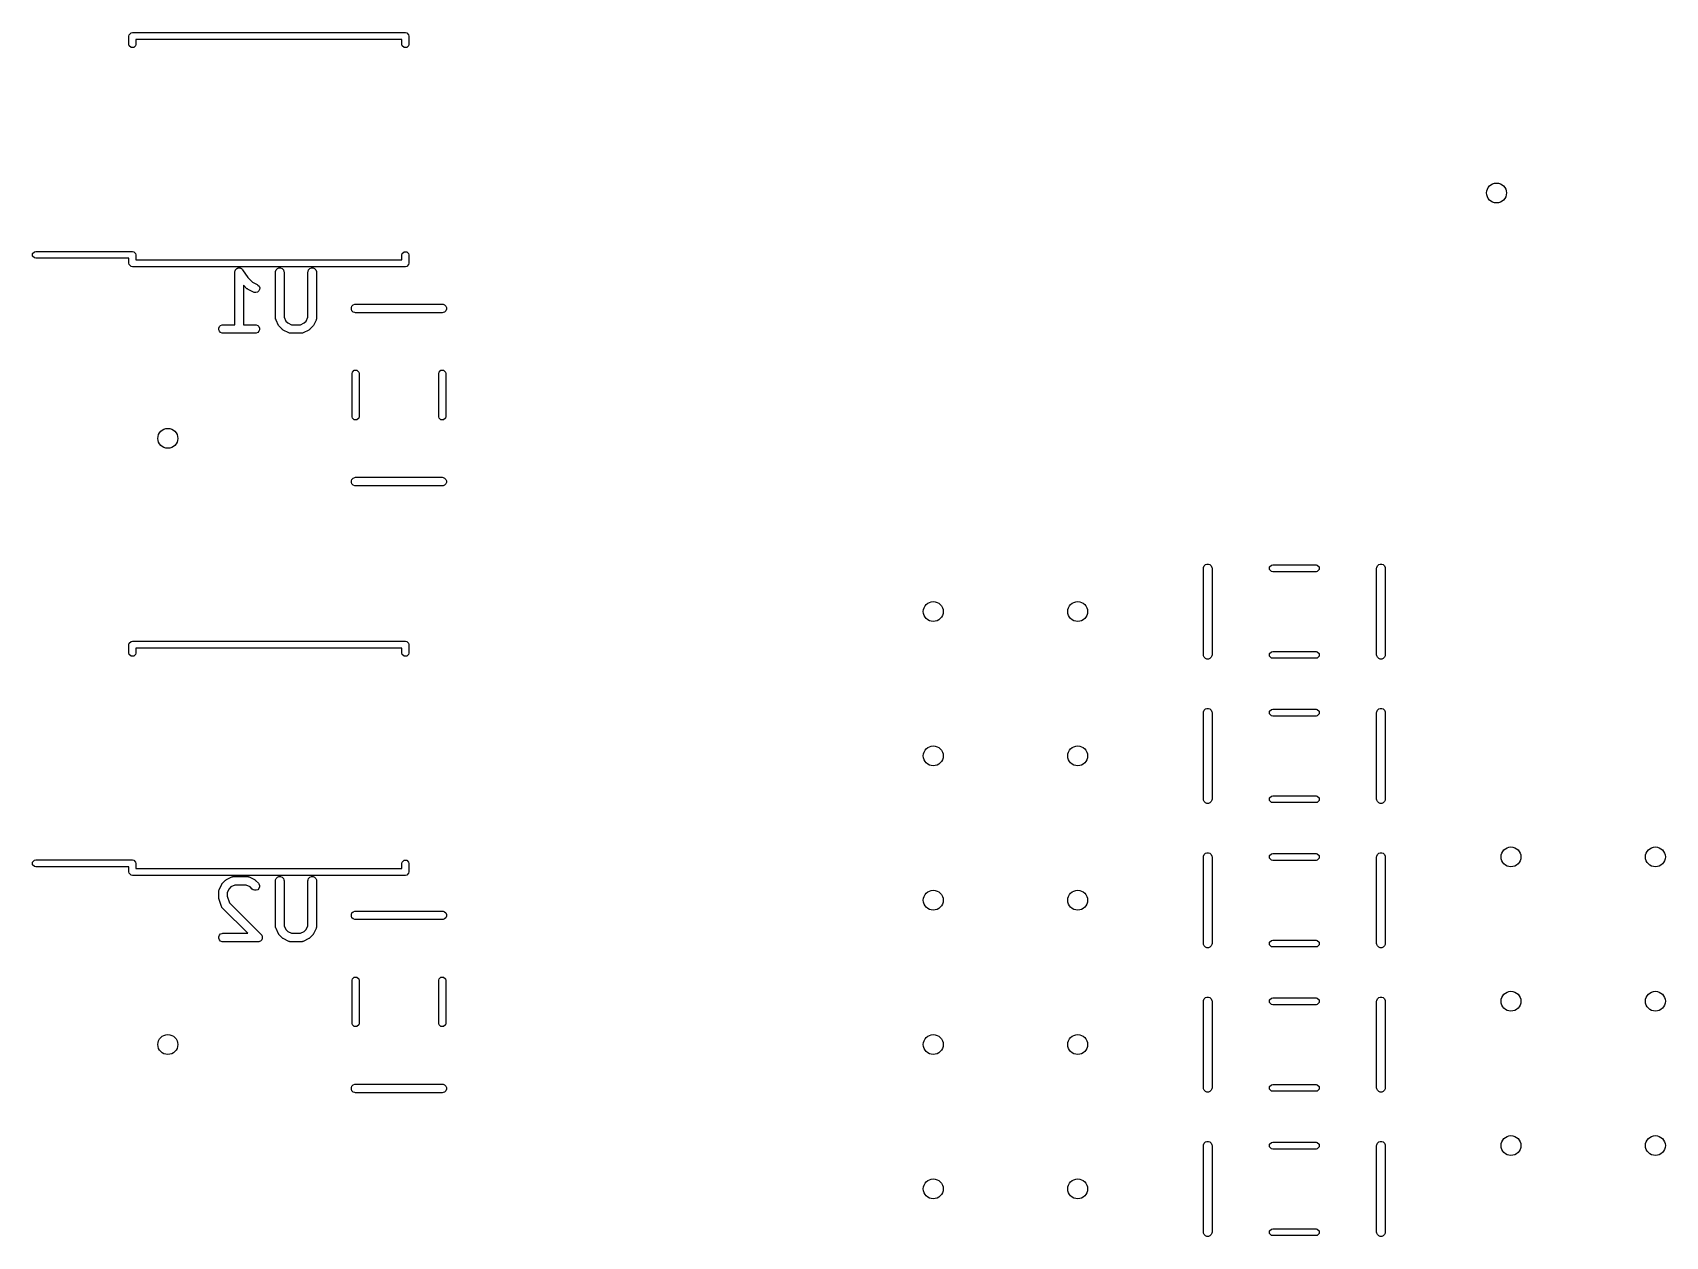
# Model space of a CAD drawing. Extents: x 0.39 to 2.96, y 0.39 to 3.71.
# Drawn here: x 1.786 to 2.917, y 2.877 to 3.711 of the extents above; entities that cross this region are included whole.
import ezdxf

# ---------------------------------------------------------------- set-up
doc = ezdxf.new("R2010")
doc.units = 0
doc.header["$MEASUREMENT"] = 0
doc.layers.add('BLACK', color=7, linetype='CONTINUOUS')

msp = doc.modelspace()

# ---------------------------------------------------------------- linework, layer by layer
at = {"layer": 'BLACK', "linetype": 'CONTINUOUS'}
for p, q in [((1.8531, 3.7087), (1.8533, 3.7096)), ((1.8531, 3.7028), (1.8531, 3.7087)), ((1.8533, 3.7096), (1.8546, 3.7109)), ((1.8546, 3.7109), (1.8555, 3.7111)), ((1.8555, 3.7111), (2.0445, 3.7111)), ((2.0445, 3.7111), (2.0454, 3.7109)), ((2.0454, 3.7109), (2.0467, 3.7096)), ((2.0467, 3.7096), (2.0469, 3.7087)), ((2.0469, 3.7087), (2.0469, 3.7028)), ((1.8533, 3.7019), (1.8531, 3.7028)), ((1.8546, 3.7007), (1.8533, 3.7019)), ((1.8564, 3.7007), (1.8546, 3.7007)), ((1.8577, 3.7019), (1.8564, 3.7007)), ((1.8579, 3.7028), (1.8577, 3.7019)), ((2.0421, 3.7064), (1.8579, 3.7064)), ((1.8579, 3.7064), (1.8579, 3.7028)), ((2.0421, 3.7028), (2.0421, 3.7064)), ((2.0423, 3.7019), (2.0421, 3.7028)), ((2.0436, 3.7007), (2.0423, 3.7019)), ((2.0454, 3.7007), (2.0436, 3.7007)), ((2.0467, 3.7019), (2.0454, 3.7007)), ((2.0469, 3.7028), (2.0467, 3.7019)), ((1.7864, 3.5581), (1.7877, 3.5593)), ((1.7864, 3.5563), (1.7864, 3.5581)), ((1.7877, 3.555), (1.7864, 3.5563)), ((1.7877, 3.5593), (1.7886, 3.5595)), ((1.7886, 3.5548), (1.7877, 3.555)), ((1.7886, 3.5595), (1.8555, 3.5595)), ((1.8531, 3.5548), (1.7886, 3.5548)), ((1.8531, 3.5513), (1.8531, 3.5548)), ((1.8533, 3.5504), (1.8531, 3.5513)), ((1.8546, 3.5491), (1.8533, 3.5504)), ((1.8555, 3.5595), (1.8564, 3.5593)), ((1.8564, 3.5593), (1.8577, 3.5581)), ((1.8577, 3.5581), (1.8579, 3.5572)), ((1.8579, 3.5572), (1.8579, 3.5536)), ((1.8579, 3.5536), (2.0421, 3.5536)), ((2.0421, 3.5572), (2.0423, 3.5581)), ((2.0421, 3.5536), (2.0421, 3.5572)), ((2.0423, 3.5581), (2.0436, 3.5593)), ((2.0436, 3.5593), (2.0454, 3.5593)), ((2.0454, 3.5593), (2.0467, 3.5581)), ((2.0467, 3.5504), (2.0454, 3.5491)), ((2.0467, 3.5581), (2.0469, 3.5572)), ((2.0469, 3.5513), (2.0467, 3.5504)), ((2.0469, 3.5572), (2.0469, 3.5513)), ((1.8555, 3.5489), (1.8546, 3.5491)), ((2.0445, 3.5489), (1.8555, 3.5489)), ((1.9264, 3.5452), (1.9265, 3.5457)), ((1.9264, 3.5087), (1.9264, 3.5452)), ((1.9264, 3.5452), (1.9264, 3.5452)), ((1.9264, 3.5452), (1.9264, 3.5452)), ((1.9264, 3.5452), (1.9264, 3.5452)), ((1.9265, 3.5457), (1.9266, 3.546)), ((1.9266, 3.546), (1.9267, 3.5463)), ((1.9267, 3.5463), (1.9268, 3.5465)), ((1.9268, 3.5465), (1.9269, 3.5468)), ((1.9269, 3.5468), (1.9271, 3.547)), ((1.9271, 3.547), (1.9273, 3.5473)), ((1.9273, 3.5473), (1.9275, 3.5474)), ((1.9275, 3.5474), (1.9277, 3.5476)), ((1.9277, 3.5476), (1.928, 3.5477)), ((1.928, 3.5477), (1.9283, 3.5479)), ((1.9283, 3.5479), (1.9285, 3.5479)), ((1.9285, 3.5479), (1.9288, 3.5481)), ((1.9288, 3.5481), (1.9291, 3.5481)), ((1.9291, 3.5481), (1.9294, 3.5481)), ((1.9294, 3.5481), (1.9297, 3.5481)), ((1.9297, 3.5481), (1.93, 3.5481)), ((1.93, 3.5481), (1.9302, 3.5479)), ((1.9302, 3.5479), (1.9305, 3.5479)), ((1.9305, 3.5479), (1.9308, 3.5477)), ((1.9308, 3.5477), (1.931, 3.5476)), ((1.931, 3.5476), (1.9312, 3.5474)), ((1.9312, 3.5474), (1.9315, 3.5473)), ((1.9315, 3.5473), (1.9318, 3.5468)), ((1.9318, 3.5468), (1.9318, 3.5468)), ((1.9318, 3.5468), (1.9318, 3.5468)), ((1.9318, 3.5468), (1.9318, 3.5468)), ((1.9318, 3.5468), (1.9354, 3.5414)), ((1.9354, 3.5414), (1.9386, 3.5382)), ((1.9545, 3.5452), (1.9546, 3.5457)), ((1.9545, 3.5133), (1.9545, 3.5452)), ((1.9546, 3.5457), (1.955, 3.5468)), ((1.955, 3.5468), (1.9559, 3.5476)), ((1.9559, 3.5476), (1.9569, 3.5481)), ((1.9569, 3.5481), (1.9581, 3.5481)), ((1.9581, 3.5481), (1.9591, 3.5476)), ((1.9591, 3.5476), (1.96, 3.5468)), ((1.96, 3.5468), (1.9604, 3.5457)), ((1.9604, 3.5457), (1.9605, 3.5452)), ((1.9605, 3.5452), (1.9605, 3.514)), ((1.977, 3.5452), (1.9771, 3.5457)), ((1.977, 3.514), (1.977, 3.5452)), ((1.9771, 3.5457), (1.9775, 3.5468)), ((1.9775, 3.5468), (1.9784, 3.5476)), ((1.9784, 3.5476), (1.9794, 3.5481)), ((1.9794, 3.5481), (1.9806, 3.5481)), ((1.9806, 3.5481), (1.9816, 3.5476)), ((1.9816, 3.5476), (1.9825, 3.5468)), ((1.9825, 3.5468), (1.9829, 3.5457)), ((1.9829, 3.5457), (1.9829, 3.5452)), ((1.9829, 3.5452), (1.9829, 3.5133)), ((2.0454, 3.5491), (2.0445, 3.5489)), ((1.9348, 3.5337), (1.9323, 3.5362)), ((1.9323, 3.5362), (1.9323, 3.5087)), ((1.935, 3.5335), (1.9348, 3.5337)), ((1.9351, 3.5335), (1.935, 3.5335)), ((1.9352, 3.5334), (1.9351, 3.5335)), ((1.9352, 3.5333), (1.9352, 3.5334)), ((1.9353, 3.5333), (1.9352, 3.5333)), ((1.9356, 3.5331), (1.9353, 3.5333)), ((1.9393, 3.5313), (1.9356, 3.5331)), ((1.9386, 3.5382), (1.9419, 3.5366)), ((1.9398, 3.5311), (1.9393, 3.5313)), ((1.941, 3.531), (1.9398, 3.5311)), ((1.9421, 3.5314), (1.941, 3.531)), ((1.9419, 3.5366), (1.9424, 3.5362)), ((1.943, 3.5321), (1.9421, 3.5314)), ((1.9424, 3.5362), (1.9432, 3.5354)), ((1.9435, 3.5331), (1.943, 3.5321)), ((1.9432, 3.5354), (1.9436, 3.5343)), ((1.9436, 3.5343), (1.9435, 3.5331)), ((2.0071, 3.5206), (2.0075, 3.5216)), ((2.0071, 3.5194), (2.0071, 3.5206)), ((2.0075, 3.5184), (2.0071, 3.5194)), ((2.0075, 3.5216), (2.0084, 3.5225)), ((2.0084, 3.5175), (2.0075, 3.5184)), ((2.0084, 3.5225), (2.0094, 3.5229)), ((2.0094, 3.5171), (2.0084, 3.5175)), ((2.0094, 3.5229), (2.01, 3.523)), ((2.01, 3.517), (2.0094, 3.5171)), ((2.01, 3.523), (2.07, 3.523)), ((2.07, 3.517), (2.01, 3.517)), ((2.07, 3.523), (2.0706, 3.5229)), ((2.0706, 3.5171), (2.07, 3.517)), ((2.0706, 3.5229), (2.0716, 3.5225)), ((2.0716, 3.5175), (2.0706, 3.5171)), ((2.0716, 3.5225), (2.0725, 3.5216)), ((2.0725, 3.5184), (2.0716, 3.5175)), ((2.0725, 3.5216), (2.0729, 3.5206)), ((2.0729, 3.5194), (2.0725, 3.5184)), ((2.0729, 3.5206), (2.0729, 3.5194)), ((1.9152, 3.5064), (1.9157, 3.5074)), ((1.9152, 3.5052), (1.9152, 3.5064)), ((1.9157, 3.5042), (1.9152, 3.5052)), ((1.9157, 3.5074), (1.9165, 3.5082)), ((1.9165, 3.5082), (1.9176, 3.5087)), ((1.9176, 3.5087), (1.9181, 3.5087)), ((1.9181, 3.5087), (1.9264, 3.5087)), ((1.9323, 3.5087), (1.9406, 3.5087)), ((1.9406, 3.5087), (1.9412, 3.5087)), ((1.9412, 3.5087), (1.9423, 3.5082)), ((1.9423, 3.5082), (1.9431, 3.5074)), ((1.9431, 3.5074), (1.9435, 3.5064)), ((1.9435, 3.5052), (1.9431, 3.5042)), ((1.9435, 3.5064), (1.9435, 3.5052)), ((1.9546, 3.5127), (1.9545, 3.5133)), ((1.9546, 3.5126), (1.9546, 3.5127)), ((1.9547, 3.5125), (1.9546, 3.5126)), ((1.9549, 3.512), (1.9547, 3.5125)), ((1.9567, 3.5082), (1.9549, 3.512)), ((1.9569, 3.508), (1.9567, 3.5082)), ((1.9569, 3.5079), (1.9569, 3.508)), ((1.957, 3.5078), (1.9569, 3.5079)), ((1.957, 3.5077), (1.957, 3.5078)), ((1.9571, 3.5077), (1.957, 3.5077)), ((1.9573, 3.5075), (1.9571, 3.5077)), ((1.9592, 3.5056), (1.9573, 3.5075)), ((1.9594, 3.5054), (1.9592, 3.5056)), ((1.9594, 3.5053), (1.9594, 3.5054)), ((1.9595, 3.5053), (1.9594, 3.5053)), ((1.9596, 3.5052), (1.9595, 3.5053)), ((1.9597, 3.5052), (1.9596, 3.5052)), ((1.9599, 3.505), (1.9597, 3.5052)), ((1.9637, 3.5032), (1.9599, 3.505)), ((1.9605, 3.514), (1.9618, 3.5113)), ((1.9618, 3.5113), (1.963, 3.5101)), ((1.963, 3.5101), (1.9657, 3.5087)), ((1.9657, 3.5087), (1.9718, 3.5087)), ((1.9718, 3.5087), (1.9745, 3.5101)), ((1.9776, 3.505), (1.9738, 3.5032)), ((1.9745, 3.5101), (1.9757, 3.5113)), ((1.9757, 3.5113), (1.977, 3.514)), ((1.9778, 3.5052), (1.9776, 3.505)), ((1.9779, 3.5052), (1.9778, 3.5052)), ((1.978, 3.5053), (1.9779, 3.5052)), ((1.9781, 3.5053), (1.978, 3.5053)), ((1.9783, 3.5056), (1.9781, 3.5054)), ((1.9781, 3.5054), (1.9781, 3.5053)), ((1.9802, 3.5075), (1.9783, 3.5056)), ((1.9804, 3.5077), (1.9802, 3.5075)), ((1.9805, 3.5077), (1.9804, 3.5077)), ((1.9806, 3.5079), (1.9805, 3.5078)), ((1.9805, 3.5078), (1.9805, 3.5077)), ((1.9808, 3.5082), (1.9806, 3.508)), ((1.9806, 3.508), (1.9806, 3.5079)), ((1.9826, 3.512), (1.9808, 3.5082)), ((1.9828, 3.5125), (1.9826, 3.512)), ((1.9829, 3.5126), (1.9828, 3.5125)), ((1.9829, 3.5133), (1.9829, 3.5127)), ((1.9829, 3.5127), (1.9829, 3.5126)), ((1.9165, 3.5033), (1.9157, 3.5042)), ((1.9176, 3.5029), (1.9165, 3.5033)), ((1.9181, 3.5028), (1.9176, 3.5029)), ((1.9406, 3.5028), (1.9181, 3.5028)), ((1.9412, 3.5029), (1.9406, 3.5028)), ((1.9423, 3.5033), (1.9412, 3.5029)), ((1.9431, 3.5042), (1.9423, 3.5033)), ((1.9642, 3.5029), (1.9637, 3.5032)), ((1.9643, 3.5029), (1.9642, 3.5029)), ((1.9644, 3.5029), (1.9643, 3.5029)), ((1.965, 3.5028), (1.9644, 3.5029)), ((1.9725, 3.5028), (1.965, 3.5028)), ((1.9731, 3.5029), (1.9725, 3.5028)), ((1.9732, 3.5029), (1.9731, 3.5029)), ((1.9733, 3.5029), (1.9732, 3.5029)), ((1.9738, 3.5032), (1.9733, 3.5029)), ((2.0076, 3.475), (2.0078, 3.4759)), ((2.0076, 3.445), (2.0076, 3.475)), ((2.0078, 3.4759), (2.0091, 3.4772)), ((2.0091, 3.4772), (2.0109, 3.4772)), ((2.0109, 3.4772), (2.0122, 3.4759)), ((2.0122, 3.4759), (2.0124, 3.475)), ((2.0124, 3.475), (2.0124, 3.445)), ((2.0676, 3.475), (2.0678, 3.4759)), ((2.0676, 3.445), (2.0676, 3.475)), ((2.0678, 3.4759), (2.0691, 3.4772)), ((2.0691, 3.4772), (2.0709, 3.4772)), ((2.0709, 3.4772), (2.0722, 3.4759)), ((2.0722, 3.4759), (2.0724, 3.475)), ((2.0724, 3.475), (2.0724, 3.445)), ((2.0078, 3.4441), (2.0076, 3.445)), ((2.0091, 3.4428), (2.0078, 3.4441)), ((2.0109, 3.4428), (2.0091, 3.4428)), ((2.0122, 3.4441), (2.0109, 3.4428)), ((2.0124, 3.445), (2.0122, 3.4441)), ((2.0678, 3.4441), (2.0676, 3.445)), ((2.0691, 3.4428), (2.0678, 3.4441)), ((2.0709, 3.4428), (2.0691, 3.4428)), ((2.0722, 3.4441), (2.0709, 3.4428)), ((2.0724, 3.445), (2.0722, 3.4441)), ((2.0084, 3.4025), (2.0094, 3.4029)), ((2.0094, 3.4029), (2.01, 3.403)), ((2.01, 3.403), (2.07, 3.403)), ((2.07, 3.403), (2.0706, 3.4029)), ((2.0706, 3.4029), (2.0716, 3.4025)), ((2.0071, 3.4006), (2.0075, 3.4016)), ((2.0071, 3.3994), (2.0071, 3.4006)), ((2.0075, 3.3984), (2.0071, 3.3994)), ((2.0075, 3.4016), (2.0084, 3.4025)), ((2.0084, 3.3975), (2.0075, 3.3984)), ((2.0094, 3.3971), (2.0084, 3.3975)), ((2.01, 3.397), (2.0094, 3.3971)), ((2.07, 3.397), (2.01, 3.397)), ((2.0706, 3.3971), (2.07, 3.397)), ((2.0716, 3.3975), (2.0706, 3.3971)), ((2.0716, 3.4025), (2.0725, 3.4016)), ((2.0725, 3.3984), (2.0716, 3.3975)), ((2.0725, 3.4016), (2.0729, 3.4006)), ((2.0729, 3.3994), (2.0725, 3.3984)), ((2.0729, 3.4006), (2.0729, 3.3994)), ((2.597, 3.34), (2.5971, 3.3406)), ((2.597, 3.28), (2.597, 3.34)), ((2.5971, 3.3406), (2.5975, 3.3416)), ((2.5975, 3.3416), (2.5984, 3.3425)), ((2.5984, 3.3425), (2.5994, 3.3429)), ((2.5994, 3.3429), (2.6006, 3.3429)), ((2.6006, 3.3429), (2.6016, 3.3425)), ((2.6016, 3.3425), (2.6025, 3.3416)), ((2.6025, 3.3416), (2.6029, 3.3406)), ((2.6029, 3.3406), (2.603, 3.34)), ((2.603, 3.34), (2.603, 3.28)), ((2.6428, 3.3409), (2.6441, 3.3422)), ((2.6428, 3.3391), (2.6428, 3.3409)), ((2.6441, 3.3378), (2.6428, 3.3391)), ((2.6441, 3.3422), (2.645, 3.3424)), ((2.645, 3.3376), (2.6441, 3.3378)), ((2.645, 3.3424), (2.675, 3.3424)), ((2.675, 3.3376), (2.645, 3.3376)), ((2.675, 3.3424), (2.6759, 3.3422)), ((2.6759, 3.3378), (2.675, 3.3376)), ((2.6759, 3.3422), (2.6772, 3.3409)), ((2.6772, 3.3391), (2.6759, 3.3378)), ((2.6772, 3.3409), (2.6772, 3.3391)), ((2.717, 3.34), (2.7171, 3.3406)), ((2.717, 3.28), (2.717, 3.34)), ((2.7171, 3.3406), (2.7175, 3.3416)), ((2.7175, 3.3416), (2.7184, 3.3425)), ((2.7184, 3.3425), (2.7194, 3.3429)), ((2.7194, 3.3429), (2.7206, 3.3429)), ((2.7206, 3.3429), (2.7216, 3.3425)), ((2.7216, 3.3425), (2.7225, 3.3416)), ((2.7225, 3.3416), (2.7229, 3.3406)), ((2.7229, 3.3406), (2.723, 3.34)), ((2.723, 3.34), (2.723, 3.28)), ((1.8531, 3.2871), (1.8533, 3.288)), ((1.8531, 3.2812), (1.8531, 3.2871)), ((1.8533, 3.2803), (1.8531, 3.2812)), ((1.8533, 3.288), (1.8546, 3.2893)), ((1.8546, 3.279), (1.8533, 3.2803)), ((1.8546, 3.2893), (1.8555, 3.2894)), ((1.8564, 3.279), (1.8546, 3.279)), ((1.8555, 3.2894), (2.0445, 3.2894)), ((1.8577, 3.2803), (1.8564, 3.279)), ((1.8579, 3.2812), (1.8577, 3.2803)), ((2.0421, 3.2847), (1.8579, 3.2847)), ((1.8579, 3.2847), (1.8579, 3.2812)), ((2.0421, 3.2812), (2.0421, 3.2847)), ((2.0423, 3.2803), (2.0421, 3.2812)), ((2.0436, 3.279), (2.0423, 3.2803)), ((2.0454, 3.279), (2.0436, 3.279)), ((2.0445, 3.2894), (2.0454, 3.2893)), ((2.0454, 3.2893), (2.0467, 3.288)), ((2.0467, 3.2803), (2.0454, 3.279)), ((2.0467, 3.288), (2.0469, 3.2871)), ((2.0469, 3.2812), (2.0467, 3.2803)), ((2.0469, 3.2871), (2.0469, 3.2812)), ((2.5971, 3.2794), (2.597, 3.28)), ((2.5975, 3.2784), (2.5971, 3.2794)), ((2.6029, 3.2794), (2.6025, 3.2784)), ((2.603, 3.28), (2.6029, 3.2794)), ((2.6428, 3.2809), (2.6441, 3.2822)), ((2.6428, 3.2791), (2.6428, 3.2809)), ((2.6441, 3.2778), (2.6428, 3.2791)), ((2.6441, 3.2822), (2.645, 3.2824)), ((2.645, 3.2824), (2.675, 3.2824)), ((2.675, 3.2824), (2.6759, 3.2822)), ((2.6759, 3.2822), (2.6772, 3.2809)), ((2.6772, 3.2791), (2.6759, 3.2778)), ((2.6772, 3.2809), (2.6772, 3.2791)), ((2.7171, 3.2794), (2.717, 3.28)), ((2.7175, 3.2784), (2.7171, 3.2794)), ((2.7229, 3.2794), (2.7225, 3.2784)), ((2.723, 3.28), (2.7229, 3.2794)), ((2.5984, 3.2775), (2.5975, 3.2784)), ((2.5994, 3.2771), (2.5984, 3.2775)), ((2.6006, 3.2771), (2.5994, 3.2771)), ((2.6016, 3.2775), (2.6006, 3.2771)), ((2.6025, 3.2784), (2.6016, 3.2775)), ((2.645, 3.2776), (2.6441, 3.2778)), ((2.675, 3.2776), (2.645, 3.2776)), ((2.6759, 3.2778), (2.675, 3.2776)), ((2.7184, 3.2775), (2.7175, 3.2784)), ((2.7194, 3.2771), (2.7184, 3.2775)), ((2.7206, 3.2771), (2.7194, 3.2771)), ((2.7216, 3.2775), (2.7206, 3.2771)), ((2.7225, 3.2784), (2.7216, 3.2775)), ((2.597, 3.24), (2.5971, 3.2406)), ((2.597, 3.18), (2.597, 3.24)), ((2.5971, 3.2406), (2.5975, 3.2416)), ((2.5975, 3.2416), (2.5984, 3.2425)), ((2.5984, 3.2425), (2.5994, 3.2429)), ((2.5994, 3.2429), (2.6006, 3.2429)), ((2.6006, 3.2429), (2.6016, 3.2425)), ((2.6016, 3.2425), (2.6025, 3.2416)), ((2.6025, 3.2416), (2.6029, 3.2406)), ((2.6029, 3.2406), (2.603, 3.24)), ((2.603, 3.24), (2.603, 3.18)), ((2.6428, 3.2409), (2.6441, 3.2422)), ((2.6428, 3.2391), (2.6428, 3.2409)), ((2.6441, 3.2378), (2.6428, 3.2391)), ((2.6441, 3.2422), (2.645, 3.2424)), ((2.645, 3.2376), (2.6441, 3.2378)), ((2.645, 3.2424), (2.675, 3.2424)), ((2.675, 3.2376), (2.645, 3.2376)), ((2.675, 3.2424), (2.6759, 3.2422)), ((2.6759, 3.2378), (2.675, 3.2376)), ((2.6759, 3.2422), (2.6772, 3.2409)), ((2.6772, 3.2391), (2.6759, 3.2378)), ((2.6772, 3.2409), (2.6772, 3.2391)), ((2.717, 3.24), (2.7171, 3.2406)), ((2.717, 3.18), (2.717, 3.24)), ((2.7171, 3.2406), (2.7175, 3.2416)), ((2.7175, 3.2416), (2.7184, 3.2425)), ((2.7184, 3.2425), (2.7194, 3.2429)), ((2.7194, 3.2429), (2.7206, 3.2429)), ((2.7206, 3.2429), (2.7216, 3.2425)), ((2.7216, 3.2425), (2.7225, 3.2416)), ((2.7225, 3.2416), (2.7229, 3.2406)), ((2.7229, 3.2406), (2.723, 3.24)), ((2.723, 3.24), (2.723, 3.18)), ((2.5971, 3.1794), (2.597, 3.18)), ((2.5975, 3.1784), (2.5971, 3.1794)), ((2.5984, 3.1775), (2.5975, 3.1784)), ((2.5994, 3.1771), (2.5984, 3.1775)), ((2.6006, 3.1771), (2.5994, 3.1771)), ((2.6016, 3.1775), (2.6006, 3.1771)), ((2.6025, 3.1784), (2.6016, 3.1775)), ((2.6029, 3.1794), (2.6025, 3.1784)), ((2.603, 3.18), (2.6029, 3.1794)), ((2.6428, 3.1809), (2.6441, 3.1822)), ((2.6428, 3.1791), (2.6428, 3.1809)), ((2.6441, 3.1778), (2.6428, 3.1791)), ((2.6441, 3.1822), (2.645, 3.1824)), ((2.645, 3.1776), (2.6441, 3.1778)), ((2.645, 3.1824), (2.675, 3.1824)), ((2.675, 3.1776), (2.645, 3.1776)), ((2.675, 3.1824), (2.6759, 3.1822)), ((2.6759, 3.1778), (2.675, 3.1776)), ((2.6759, 3.1822), (2.6772, 3.1809)), ((2.6772, 3.1791), (2.6759, 3.1778)), ((2.6772, 3.1809), (2.6772, 3.1791)), ((2.7171, 3.1794), (2.717, 3.18)), ((2.7175, 3.1784), (2.7171, 3.1794)), ((2.7184, 3.1775), (2.7175, 3.1784)), ((2.7194, 3.1771), (2.7184, 3.1775)), ((2.7206, 3.1771), (2.7194, 3.1771)), ((2.7216, 3.1775), (2.7206, 3.1771)), ((2.7225, 3.1784), (2.7216, 3.1775)), ((2.7229, 3.1794), (2.7225, 3.1784)), ((2.723, 3.18), (2.7229, 3.1794)), ((2.5984, 3.1425), (2.5994, 3.1429)), ((2.5994, 3.1429), (2.6006, 3.1429)), ((2.6006, 3.1429), (2.6016, 3.1425)), ((2.7184, 3.1425), (2.7194, 3.1429)), ((2.7194, 3.1429), (2.7206, 3.1429)), ((2.7206, 3.1429), (2.7216, 3.1425)), ((1.7864, 3.1364), (1.7877, 3.1377)), ((1.7864, 3.1346), (1.7864, 3.1364)), ((1.7877, 3.1333), (1.7864, 3.1346)), ((1.7877, 3.1377), (1.7886, 3.1379)), ((1.7886, 3.1331), (1.7877, 3.1333)), ((1.7886, 3.1379), (1.8555, 3.1379)), ((1.8531, 3.1331), (1.7886, 3.1331)), ((1.8531, 3.1296), (1.8531, 3.1331)), ((1.8555, 3.1379), (1.8564, 3.1377)), ((1.8564, 3.1377), (1.8577, 3.1364)), ((1.8577, 3.1364), (1.8579, 3.1355)), ((1.8579, 3.1355), (1.8579, 3.132)), ((1.8579, 3.132), (2.0421, 3.132)), ((2.0421, 3.1355), (2.0423, 3.1364)), ((2.0421, 3.132), (2.0421, 3.1355)), ((2.0423, 3.1364), (2.0436, 3.1377)), ((2.0436, 3.1377), (2.0454, 3.1377)), ((2.0454, 3.1377), (2.0467, 3.1364)), ((2.0467, 3.1364), (2.0469, 3.1355)), ((2.0469, 3.1355), (2.0469, 3.1296)), ((2.597, 3.14), (2.5971, 3.1406)), ((2.597, 3.08), (2.597, 3.14)), ((2.5971, 3.1406), (2.5975, 3.1416)), ((2.5975, 3.1416), (2.5984, 3.1425)), ((2.6016, 3.1425), (2.6025, 3.1416)), ((2.6025, 3.1416), (2.6029, 3.1406)), ((2.6029, 3.1406), (2.603, 3.14)), ((2.603, 3.14), (2.603, 3.08)), ((2.6428, 3.1409), (2.6441, 3.1422)), ((2.6428, 3.1391), (2.6428, 3.1409)), ((2.6441, 3.1378), (2.6428, 3.1391)), ((2.6441, 3.1422), (2.645, 3.1424)), ((2.645, 3.1376), (2.6441, 3.1378)), ((2.645, 3.1424), (2.675, 3.1424)), ((2.675, 3.1376), (2.645, 3.1376)), ((2.675, 3.1424), (2.6759, 3.1422)), ((2.6759, 3.1378), (2.675, 3.1376)), ((2.6759, 3.1422), (2.6772, 3.1409)), ((2.6772, 3.1391), (2.6759, 3.1378)), ((2.6772, 3.1409), (2.6772, 3.1391)), ((2.717, 3.14), (2.7171, 3.1406)), ((2.717, 3.08), (2.717, 3.14)), ((2.7171, 3.1406), (2.7175, 3.1416)), ((2.7175, 3.1416), (2.7184, 3.1425)), ((2.7216, 3.1425), (2.7225, 3.1416)), ((2.7225, 3.1416), (2.7229, 3.1406)), ((2.7229, 3.1406), (2.723, 3.14)), ((2.723, 3.14), (2.723, 3.08)), ((1.8533, 3.1287), (1.8531, 3.1296)), ((1.8546, 3.1274), (1.8533, 3.1287)), ((1.8555, 3.1272), (1.8546, 3.1274)), ((2.0445, 3.1272), (1.8555, 3.1272)), ((1.9155, 3.1173), (1.9174, 3.1211)), ((1.9174, 3.1211), (1.9175, 3.1213)), ((1.9175, 3.1214), (1.9176, 3.1215)), ((1.9175, 3.1213), (1.9175, 3.1214)), ((1.9176, 3.1215), (1.9177, 3.1216)), ((1.9177, 3.1216), (1.9179, 3.1218)), ((1.9177, 3.1216), (1.9177, 3.1216)), ((1.9179, 3.1218), (1.9198, 3.1237)), ((1.9198, 3.1237), (1.92, 3.1239)), ((1.92, 3.1239), (1.9201, 3.124)), ((1.9201, 3.124), (1.9202, 3.124)), ((1.9202, 3.124), (1.9202, 3.1241)), ((1.9202, 3.1241), (1.9203, 3.1241)), ((1.9203, 3.1241), (1.9206, 3.1243)), ((1.9206, 3.1243), (1.9243, 3.1261)), ((1.9263, 3.1205), (1.9236, 3.1192)), ((1.9243, 3.1261), (1.9248, 3.1263)), ((1.9248, 3.1263), (1.925, 3.1264)), ((1.925, 3.1264), (1.9251, 3.1264)), ((1.9251, 3.1264), (1.9256, 3.1265)), ((1.9256, 3.1265), (1.935, 3.1265)), ((1.9343, 3.1205), (1.9263, 3.1205)), ((1.937, 3.1192), (1.9343, 3.1205)), ((1.935, 3.1265), (1.9356, 3.1264)), ((1.9356, 3.1264), (1.9357, 3.1264)), ((1.9357, 3.1264), (1.9358, 3.1263)), ((1.9358, 3.1263), (1.9363, 3.1261)), ((1.9363, 3.1261), (1.9401, 3.1243)), ((1.9401, 3.1243), (1.9403, 3.1241)), ((1.9403, 3.1241), (1.9404, 3.1241)), ((1.9404, 3.1241), (1.9405, 3.124)), ((1.9405, 3.124), (1.9406, 3.124)), ((1.9406, 3.124), (1.9406, 3.1239)), ((1.9406, 3.1239), (1.9408, 3.1237)), ((1.9408, 3.1237), (1.9427, 3.1218)), ((1.9427, 3.1218), (1.9431, 3.1214)), ((1.9431, 3.1214), (1.9435, 3.1203)), ((1.9435, 3.1203), (1.9435, 3.1192)), ((1.9545, 3.1235), (1.9546, 3.1241)), ((1.9545, 3.0916), (1.9545, 3.1235)), ((1.9546, 3.1241), (1.955, 3.1251)), ((1.955, 3.1251), (1.9559, 3.126)), ((1.9559, 3.126), (1.9569, 3.1264)), ((1.9569, 3.1264), (1.9581, 3.1264)), ((1.9581, 3.1264), (1.9591, 3.126)), ((1.9591, 3.126), (1.96, 3.1251)), ((1.96, 3.1251), (1.9604, 3.1241)), ((1.9604, 3.1241), (1.9605, 3.1235)), ((1.9605, 3.1235), (1.9605, 3.0923)), ((1.977, 3.1235), (1.9771, 3.1241)), ((1.977, 3.0923), (1.977, 3.1235)), ((1.9771, 3.1241), (1.9775, 3.1251)), ((1.9775, 3.1251), (1.9784, 3.126)), ((1.9784, 3.126), (1.9794, 3.1264)), ((1.9794, 3.1264), (1.9806, 3.1264)), ((1.9806, 3.1264), (1.9816, 3.126)), ((1.9816, 3.126), (1.9825, 3.1251)), ((1.9825, 3.1251), (1.9829, 3.1241)), ((1.9829, 3.1241), (1.9829, 3.1235)), ((1.9829, 3.1235), (1.9829, 3.0916)), ((2.0454, 3.1274), (2.0445, 3.1272)), ((2.0467, 3.1287), (2.0454, 3.1274)), ((2.0469, 3.1296), (2.0467, 3.1287)), ((1.9152, 3.1166), (1.9153, 3.1167)), ((1.9152, 3.116), (1.9152, 3.1166)), ((1.9152, 3.1122), (1.9152, 3.116)), ((1.9152, 3.112), (1.9152, 3.1122)), ((1.9152, 3.1119), (1.9152, 3.112)), ((1.9152, 3.1118), (1.9152, 3.1119)), ((1.9152, 3.1117), (1.9152, 3.1118)), ((1.9153, 3.1116), (1.9152, 3.1117)), ((1.9153, 3.1168), (1.9155, 3.1173)), ((1.9153, 3.1167), (1.9153, 3.1168)), ((1.9153, 3.1113), (1.9153, 3.1116)), ((1.9172, 3.1057), (1.9153, 3.1113)), ((1.9224, 3.118), (1.9211, 3.1153)), ((1.9211, 3.1153), (1.9211, 3.1127)), ((1.9211, 3.1127), (1.9226, 3.1082)), ((1.9236, 3.1192), (1.9224, 3.118)), ((1.9385, 3.1177), (1.937, 3.1192)), ((1.939, 3.1173), (1.9385, 3.1177)), ((1.9401, 3.1169), (1.939, 3.1173)), ((1.9412, 3.1169), (1.9401, 3.1169)), ((1.9423, 3.1173), (1.9412, 3.1169)), ((1.9431, 3.1181), (1.9423, 3.1173)), ((1.9435, 3.1192), (1.9431, 3.1181)), ((1.9174, 3.1052), (1.9172, 3.1057)), ((1.9175, 3.1051), (1.9174, 3.1052)), ((1.9175, 3.105), (1.9175, 3.1051)), ((1.9179, 3.1045), (1.9175, 3.105)), ((1.9354, 3.0871), (1.9179, 3.1045)), ((1.9226, 3.1082), (1.9446, 3.0862)), ((2.0071, 3.1002), (2.0075, 3.1012)), ((2.0071, 3.099), (2.0071, 3.1002)), ((2.0075, 3.0979), (2.0071, 3.099)), ((2.0075, 3.1012), (2.0084, 3.102)), ((2.0084, 3.0971), (2.0075, 3.0979)), ((2.0084, 3.102), (2.0094, 3.1025)), ((2.0094, 3.1025), (2.01, 3.1025)), ((2.01, 3.1025), (2.07, 3.1025)), ((2.07, 3.1025), (2.0706, 3.1025)), ((2.0706, 3.1025), (2.0716, 3.102)), ((2.0716, 3.102), (2.0725, 3.1012)), ((2.0725, 3.0979), (2.0716, 3.0971)), ((2.0725, 3.1012), (2.0729, 3.1002)), ((2.0729, 3.099), (2.0725, 3.0979)), ((2.0729, 3.1002), (2.0729, 3.099)), ((1.9157, 3.0858), (1.9165, 3.0866)), ((1.9165, 3.0866), (1.9176, 3.087)), ((1.9176, 3.087), (1.9181, 3.0871)), ((1.9181, 3.0871), (1.9354, 3.0871)), ((1.9546, 3.0911), (1.9545, 3.0916)), ((1.9546, 3.091), (1.9546, 3.0911)), ((1.9547, 3.0908), (1.9546, 3.091)), ((1.9549, 3.0903), (1.9547, 3.0908)), ((1.9567, 3.0866), (1.9549, 3.0903)), ((1.9569, 3.0863), (1.9567, 3.0866)), ((1.9569, 3.0862), (1.9569, 3.0863)), ((1.957, 3.0862), (1.9569, 3.0862)), ((1.9605, 3.0923), (1.9618, 3.0896)), ((1.9618, 3.0896), (1.963, 3.0884)), ((1.963, 3.0884), (1.9657, 3.0871)), ((1.9657, 3.0871), (1.9718, 3.0871)), ((1.9718, 3.0871), (1.9745, 3.0884)), ((1.9745, 3.0884), (1.9757, 3.0896)), ((1.9757, 3.0896), (1.977, 3.0923)), ((1.9806, 3.0862), (1.9805, 3.0862)), ((1.9808, 3.0866), (1.9806, 3.0863)), ((1.9806, 3.0863), (1.9806, 3.0862)), ((1.9826, 3.0903), (1.9808, 3.0866)), ((1.9828, 3.0908), (1.9826, 3.0903)), ((1.9829, 3.091), (1.9828, 3.0908)), ((1.9829, 3.0916), (1.9829, 3.0911)), ((1.9829, 3.0911), (1.9829, 3.091)), ((2.0094, 3.0967), (2.0084, 3.0971)), ((2.01, 3.0966), (2.0094, 3.0967)), ((2.07, 3.0966), (2.01, 3.0966)), ((2.0706, 3.0967), (2.07, 3.0966)), ((2.0716, 3.0971), (2.0706, 3.0967)), ((1.9152, 3.0847), (1.9157, 3.0858)), ((1.9152, 3.0836), (1.9152, 3.0847)), ((1.9157, 3.0825), (1.9152, 3.0836)), ((1.9165, 3.0817), (1.9157, 3.0825)), ((1.9176, 3.0812), (1.9165, 3.0817)), ((1.9181, 3.0812), (1.9176, 3.0812)), ((1.9425, 3.0812), (1.9181, 3.0812)), ((1.9431, 3.0812), (1.9425, 3.0812)), ((1.9434, 3.0814), (1.9431, 3.0812)), ((1.9441, 3.0817), (1.9434, 3.0814)), ((1.945, 3.0825), (1.9441, 3.0817)), ((1.9446, 3.0862), (1.945, 3.0858)), ((1.945, 3.0858), (1.9454, 3.0847)), ((1.9454, 3.0836), (1.945, 3.0825)), ((1.9454, 3.0847), (1.9454, 3.0836)), ((1.957, 3.0861), (1.957, 3.0862)), ((1.9571, 3.086), (1.957, 3.0861)), ((1.9573, 3.0858), (1.9571, 3.086)), ((1.9592, 3.0839), (1.9573, 3.0858)), ((1.9594, 3.0837), (1.9592, 3.0839)), ((1.9595, 3.0836), (1.9594, 3.0837)), ((1.9594, 3.0837), (1.9594, 3.0837)), ((1.9596, 3.0835), (1.9595, 3.0836)), ((1.9597, 3.0835), (1.9596, 3.0835)), ((1.9599, 3.0834), (1.9597, 3.0835)), ((1.9637, 3.0815), (1.9599, 3.0834)), ((1.9642, 3.0813), (1.9637, 3.0815)), ((1.9643, 3.0813), (1.9642, 3.0813)), ((1.9644, 3.0812), (1.9643, 3.0813)), ((1.965, 3.0812), (1.9644, 3.0812)), ((1.9725, 3.0812), (1.965, 3.0812)), ((1.9731, 3.0812), (1.9725, 3.0812)), ((1.9732, 3.0813), (1.9731, 3.0812)), ((1.9733, 3.0813), (1.9732, 3.0813)), ((1.9738, 3.0815), (1.9733, 3.0813)), ((1.9776, 3.0834), (1.9738, 3.0815)), ((1.9778, 3.0835), (1.9776, 3.0834)), ((1.9779, 3.0835), (1.9778, 3.0835)), ((1.978, 3.0836), (1.9779, 3.0835)), ((1.9781, 3.0837), (1.978, 3.0836)), ((1.9783, 3.0839), (1.9781, 3.0837)), ((1.9781, 3.0837), (1.9781, 3.0837)), ((1.9802, 3.0858), (1.9783, 3.0839)), ((1.9804, 3.086), (1.9802, 3.0858)), ((1.9805, 3.0861), (1.9804, 3.086)), ((1.9805, 3.0862), (1.9805, 3.0861)), ((2.5971, 3.0794), (2.597, 3.08)), ((2.5975, 3.0784), (2.5971, 3.0794)), ((2.5984, 3.0775), (2.5975, 3.0784)), ((2.5994, 3.0771), (2.5984, 3.0775)), ((2.6006, 3.0771), (2.5994, 3.0771)), ((2.6016, 3.0775), (2.6006, 3.0771)), ((2.6025, 3.0784), (2.6016, 3.0775)), ((2.6029, 3.0794), (2.6025, 3.0784)), ((2.603, 3.08), (2.6029, 3.0794)), ((2.6428, 3.0809), (2.6441, 3.0822)), ((2.6428, 3.0791), (2.6428, 3.0809)), ((2.6441, 3.0778), (2.6428, 3.0791)), ((2.6441, 3.0822), (2.645, 3.0824)), ((2.645, 3.0776), (2.6441, 3.0778)), ((2.645, 3.0824), (2.675, 3.0824)), ((2.675, 3.0776), (2.645, 3.0776)), ((2.675, 3.0824), (2.6759, 3.0822)), ((2.6759, 3.0778), (2.675, 3.0776)), ((2.6759, 3.0822), (2.6772, 3.0809)), ((2.6772, 3.0791), (2.6759, 3.0778)), ((2.6772, 3.0809), (2.6772, 3.0791)), ((2.7171, 3.0794), (2.717, 3.08)), ((2.7175, 3.0784), (2.7171, 3.0794)), ((2.7184, 3.0775), (2.7175, 3.0784)), ((2.7194, 3.0771), (2.7184, 3.0775)), ((2.7206, 3.0771), (2.7194, 3.0771)), ((2.7216, 3.0775), (2.7206, 3.0771)), ((2.7225, 3.0784), (2.7216, 3.0775)), ((2.7229, 3.0794), (2.7225, 3.0784)), ((2.723, 3.08), (2.7229, 3.0794)), ((2.0076, 3.0546), (2.0078, 3.0555)), ((2.0076, 3.0246), (2.0076, 3.0546)), ((2.0078, 3.0555), (2.0091, 3.0568)), ((2.0091, 3.0568), (2.0109, 3.0568)), ((2.0109, 3.0568), (2.0122, 3.0555)), ((2.0122, 3.0555), (2.0124, 3.0546)), ((2.0124, 3.0546), (2.0124, 3.0246)), ((2.0676, 3.0546), (2.0678, 3.0555)), ((2.0676, 3.0246), (2.0676, 3.0546)), ((2.0678, 3.0555), (2.0691, 3.0568)), ((2.0691, 3.0568), (2.0709, 3.0568)), ((2.0709, 3.0568), (2.0722, 3.0555)), ((2.0722, 3.0555), (2.0724, 3.0546)), ((2.0724, 3.0546), (2.0724, 3.0246)), ((2.5971, 3.0406), (2.5975, 3.0416)), ((2.5975, 3.0416), (2.5984, 3.0425)), ((2.5984, 3.0425), (2.5994, 3.0429)), ((2.5994, 3.0429), (2.6006, 3.0429)), ((2.6006, 3.0429), (2.6016, 3.0425)), ((2.6016, 3.0425), (2.6025, 3.0416)), ((2.6025, 3.0416), (2.6029, 3.0406)), ((2.6428, 3.0409), (2.6441, 3.0422)), ((2.6441, 3.0422), (2.645, 3.0424)), ((2.645, 3.0424), (2.675, 3.0424)), ((2.675, 3.0424), (2.6759, 3.0422)), ((2.6759, 3.0422), (2.6772, 3.0409)), ((2.7171, 3.0406), (2.7175, 3.0416)), ((2.7175, 3.0416), (2.7184, 3.0425)), ((2.7184, 3.0425), (2.7194, 3.0429)), ((2.7194, 3.0429), (2.7206, 3.0429)), ((2.7206, 3.0429), (2.7216, 3.0425)), ((2.7216, 3.0425), (2.7225, 3.0416)), ((2.7225, 3.0416), (2.7229, 3.0406)), ((2.597, 3.04), (2.5971, 3.0406)), ((2.597, 2.98), (2.597, 3.04)), ((2.6029, 3.0406), (2.603, 3.04)), ((2.603, 3.04), (2.603, 2.98)), ((2.6428, 3.0391), (2.6428, 3.0409)), ((2.6441, 3.0378), (2.6428, 3.0391)), ((2.645, 3.0376), (2.6441, 3.0378)), ((2.675, 3.0376), (2.645, 3.0376)), ((2.6759, 3.0378), (2.675, 3.0376)), ((2.6772, 3.0391), (2.6759, 3.0378)), ((2.6772, 3.0409), (2.6772, 3.0391)), ((2.717, 3.04), (2.7171, 3.0406)), ((2.717, 2.98), (2.717, 3.04)), ((2.7229, 3.0406), (2.723, 3.04)), ((2.723, 3.04), (2.723, 2.98)), ((2.0078, 3.0237), (2.0076, 3.0246)), ((2.0091, 3.0224), (2.0078, 3.0237)), ((2.0109, 3.0224), (2.0091, 3.0224)), ((2.0122, 3.0237), (2.0109, 3.0224)), ((2.0124, 3.0246), (2.0122, 3.0237)), ((2.0678, 3.0237), (2.0676, 3.0246)), ((2.0691, 3.0224), (2.0678, 3.0237)), ((2.0709, 3.0224), (2.0691, 3.0224)), ((2.0722, 3.0237), (2.0709, 3.0224)), ((2.0724, 3.0246), (2.0722, 3.0237)), ((2.0071, 2.9802), (2.0075, 2.9812)), ((2.0071, 2.979), (2.0071, 2.9802)), ((2.0075, 2.9779), (2.0071, 2.979)), ((2.0075, 2.9812), (2.0084, 2.982)), ((2.0084, 2.9771), (2.0075, 2.9779)), ((2.0084, 2.982), (2.0094, 2.9825)), ((2.0094, 2.9767), (2.0084, 2.9771)), ((2.0094, 2.9825), (2.01, 2.9825)), ((2.01, 2.9766), (2.0094, 2.9767)), ((2.01, 2.9825), (2.07, 2.9825)), ((2.07, 2.9766), (2.01, 2.9766)), ((2.07, 2.9825), (2.0706, 2.9825)), ((2.0706, 2.9767), (2.07, 2.9766)), ((2.0706, 2.9825), (2.0716, 2.982)), ((2.0716, 2.9771), (2.0706, 2.9767)), ((2.0716, 2.982), (2.0725, 2.9812)), ((2.0725, 2.9779), (2.0716, 2.9771)), ((2.0725, 2.9812), (2.0729, 2.9802)), ((2.0729, 2.979), (2.0725, 2.9779)), ((2.0729, 2.9802), (2.0729, 2.979)), ((2.5971, 2.9794), (2.597, 2.98)), ((2.5975, 2.9784), (2.5971, 2.9794)), ((2.5984, 2.9775), (2.5975, 2.9784)), ((2.5994, 2.9771), (2.5984, 2.9775)), ((2.6006, 2.9771), (2.5994, 2.9771)), ((2.6016, 2.9775), (2.6006, 2.9771)), ((2.6025, 2.9784), (2.6016, 2.9775)), ((2.6029, 2.9794), (2.6025, 2.9784)), ((2.603, 2.98), (2.6029, 2.9794)), ((2.6428, 2.9809), (2.6441, 2.9822)), ((2.6428, 2.9791), (2.6428, 2.9809)), ((2.6441, 2.9778), (2.6428, 2.9791)), ((2.6441, 2.9822), (2.645, 2.9824)), ((2.645, 2.9776), (2.6441, 2.9778)), ((2.645, 2.9824), (2.675, 2.9824)), ((2.675, 2.9776), (2.645, 2.9776)), ((2.675, 2.9824), (2.6759, 2.9822)), ((2.6759, 2.9778), (2.675, 2.9776)), ((2.6759, 2.9822), (2.6772, 2.9809)), ((2.6772, 2.9791), (2.6759, 2.9778)), ((2.6772, 2.9809), (2.6772, 2.9791)), ((2.7171, 2.9794), (2.717, 2.98)), ((2.7175, 2.9784), (2.7171, 2.9794)), ((2.7184, 2.9775), (2.7175, 2.9784)), ((2.7194, 2.9771), (2.7184, 2.9775)), ((2.7206, 2.9771), (2.7194, 2.9771)), ((2.7216, 2.9775), (2.7206, 2.9771)), ((2.7225, 2.9784), (2.7216, 2.9775)), ((2.7229, 2.9794), (2.7225, 2.9784)), ((2.723, 2.98), (2.7229, 2.9794)), ((2.597, 2.94), (2.5971, 2.9406)), ((2.597, 2.88), (2.597, 2.94)), ((2.5971, 2.9406), (2.5975, 2.9416)), ((2.5975, 2.9416), (2.5984, 2.9425)), ((2.5984, 2.9425), (2.5994, 2.9429)), ((2.5994, 2.9429), (2.6006, 2.9429)), ((2.6006, 2.9429), (2.6016, 2.9425)), ((2.6016, 2.9425), (2.6025, 2.9416)), ((2.6025, 2.9416), (2.6029, 2.9406)), ((2.6029, 2.9406), (2.603, 2.94)), ((2.603, 2.94), (2.603, 2.88)), ((2.6428, 2.9409), (2.6441, 2.9422)), ((2.6428, 2.9391), (2.6428, 2.9409)), ((2.6441, 2.9422), (2.645, 2.9424)), ((2.645, 2.9424), (2.675, 2.9424)), ((2.675, 2.9424), (2.6759, 2.9422)), ((2.6759, 2.9422), (2.6772, 2.9409)), ((2.6772, 2.9409), (2.6772, 2.9391)), ((2.717, 2.94), (2.7171, 2.9406)), ((2.717, 2.88), (2.717, 2.94)), ((2.7171, 2.9406), (2.7175, 2.9416)), ((2.7175, 2.9416), (2.7184, 2.9425)), ((2.7184, 2.9425), (2.7194, 2.9429)), ((2.7194, 2.9429), (2.7206, 2.9429)), ((2.7206, 2.9429), (2.7216, 2.9425)), ((2.7216, 2.9425), (2.7225, 2.9416)), ((2.7225, 2.9416), (2.7229, 2.9406)), ((2.7229, 2.9406), (2.723, 2.94)), ((2.723, 2.94), (2.723, 2.88)), ((2.6441, 2.9378), (2.6428, 2.9391)), ((2.645, 2.9376), (2.6441, 2.9378)), ((2.675, 2.9376), (2.645, 2.9376)), ((2.6759, 2.9378), (2.675, 2.9376)), ((2.6772, 2.9391), (2.6759, 2.9378)), ((2.5971, 2.8794), (2.597, 2.88)), ((2.5975, 2.8784), (2.5971, 2.8794)), ((2.5984, 2.8775), (2.5975, 2.8784)), ((2.5994, 2.8771), (2.5984, 2.8775)), ((2.6006, 2.8771), (2.5994, 2.8771)), ((2.6016, 2.8775), (2.6006, 2.8771)), ((2.6025, 2.8784), (2.6016, 2.8775)), ((2.6029, 2.8794), (2.6025, 2.8784)), ((2.603, 2.88), (2.6029, 2.8794)), ((2.6428, 2.8809), (2.6441, 2.8822)), ((2.6428, 2.8791), (2.6428, 2.8809)), ((2.6441, 2.8778), (2.6428, 2.8791)), ((2.6441, 2.8822), (2.645, 2.8824)), ((2.645, 2.8776), (2.6441, 2.8778)), ((2.645, 2.8824), (2.675, 2.8824)), ((2.675, 2.8776), (2.645, 2.8776)), ((2.675, 2.8824), (2.6759, 2.8822)), ((2.6759, 2.8778), (2.675, 2.8776)), ((2.6759, 2.8822), (2.6772, 2.8809)), ((2.6772, 2.8791), (2.6759, 2.8778)), ((2.6772, 2.8809), (2.6772, 2.8791)), ((2.7171, 2.8794), (2.717, 2.88)), ((2.7175, 2.8784), (2.7171, 2.8794)), ((2.7184, 2.8775), (2.7175, 2.8784)), ((2.7194, 2.8771), (2.7184, 2.8775)), ((2.7206, 2.8771), (2.7194, 2.8771)), ((2.7216, 2.8775), (2.7206, 2.8771)), ((2.7225, 2.8784), (2.7216, 2.8775)), ((2.7229, 2.8794), (2.7225, 2.8784)), ((2.723, 2.88), (2.7229, 2.8794))]:
    msp.add_line(p, q, dxfattribs=at)
at = {"layer": 'BLACK'}
for centre in [(2.8, 3.6), (2.8, 3.6), (1.88, 3.43), (1.88, 3.43), (2.41, 3.31), (2.41, 3.31), (2.51, 3.31), (2.51, 3.31), (2.41, 3.21), (2.41, 3.21), (2.51, 3.21), (2.51, 3.21), (2.81, 3.14), (2.81, 3.14), (2.91, 3.14), (2.91, 3.14), (2.41, 3.11), (2.41, 3.11), (2.51, 3.11), (2.51, 3.11), (2.81, 3.04), (2.81, 3.04), (2.91, 3.04), (2.91, 3.04), (1.88, 3.01), (1.88, 3.01), (2.41, 3.01), (2.41, 3.01), (2.51, 3.01), (2.51, 3.01), (2.81, 2.94), (2.81, 2.94), (2.91, 2.94), (2.91, 2.94), (2.41, 2.91), (2.41, 2.91), (2.51, 2.91), (2.51, 2.91)]:
    msp.add_circle(centre, 0.00689, dxfattribs=at)

doc.saveas('drawing.dxf')
